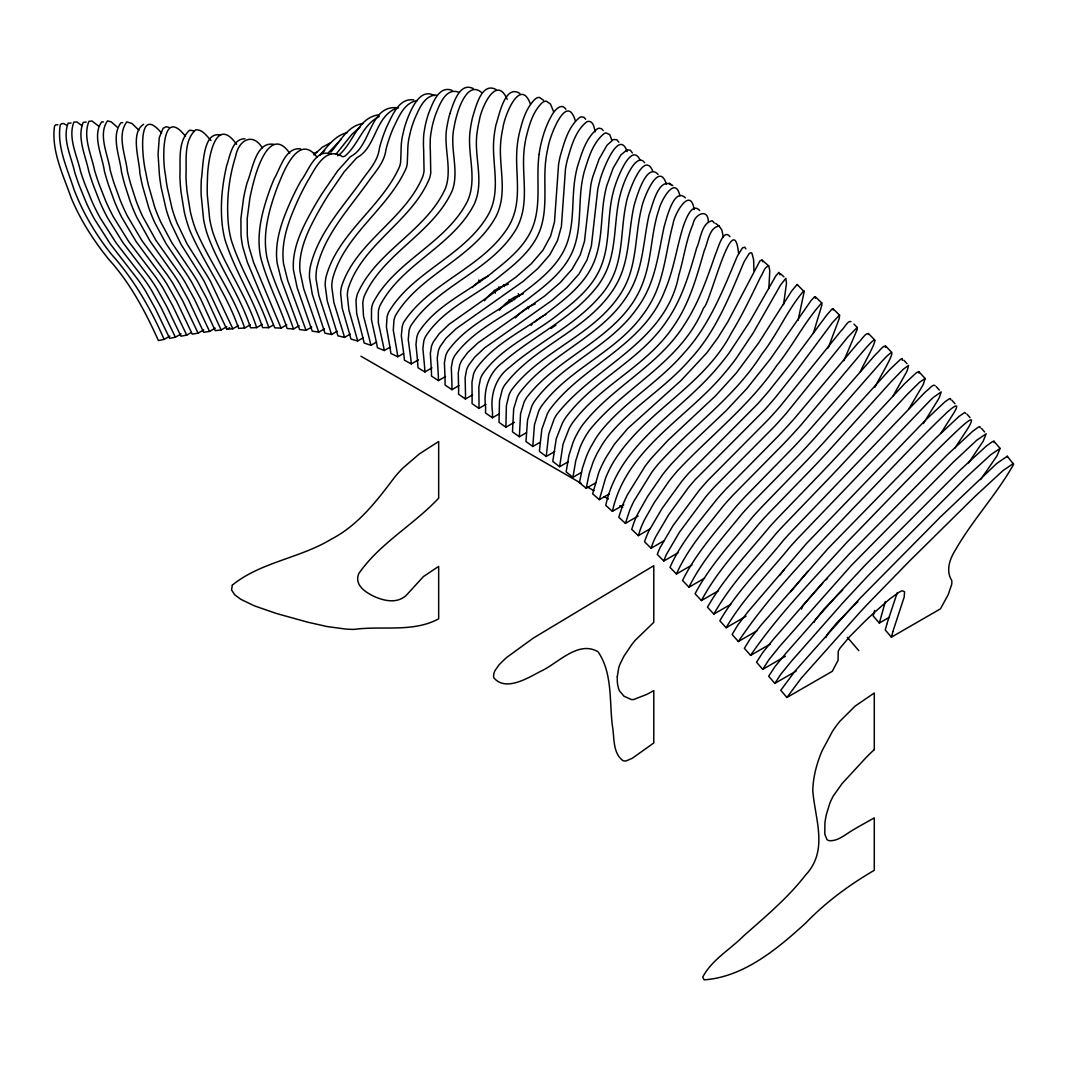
<?xml version="1.0" encoding="UTF-8"?>
<svg xmlns="http://www.w3.org/2000/svg" width="1067" height="1067" viewBox="0 0 1067 1067"><rect width="100%" height="100%" fill="white"/><g stroke="black" fill="none" stroke-linecap="round" stroke-linejoin="round"><path stroke-width="1.5" d="M753.942 270.805L753.622 259.654L751.928 253.239L750.795 252.679L749.167 253.586L744.526 261.055A79.398 34.624 -50 0 0 743.032 264.269C729.068 297.52 715.504 331.877 690.656 358.765C665.915 387.721 631.877 406.98 607.857 436.563A47.988 20.927 -50 0 0 602.188 444.566L597.36 452.942A69.288 30.223 -50 0 0 592.959 462.464L589.211 473.708L586.17 488.313L579.434 482.657L582.462 468.053L586.223 456.809A69.288 30.223 -50 0 1 590.625 447.286L595.453 438.91A47.988 20.927 -50 0 1 601.108 430.908C625.129 401.325 659.166 382.066 683.907 353.11C708.741 326.222 722.332 291.865 736.283 258.614A79.398 34.624 -50 0 1 737.777 255.4L742.432 247.944L744.673 247.171L745.913 248.904M850.959 321.634C848.105 319.86 843.89 328.676 841.263 330.597A200.823 67.621 -44.6 0 0 838.489 334.011L779.844 406.754A216.334 72.836 -44.6 0 1 767.813 420.078L708.621 479.67A108.567 36.558 -44.6 0 0 699.058 490.553L673.024 525.604L659.98 547.838A78.851 26.542 -44.6 0 0 657.325 554.453L663.794 561.015L677.985 552.826M514.401 422.292L505.891 427.2L506.385 405.673L509.052 394.737A21.273 10.897 -55 0 1 511.24 390.415C539.649 351.977 590.104 336.919 618.006 297.573A42.16 21.607 -55 0 0 623.328 289.157C637.412 264.269 634.812 234.767 641.6 207.838C642.921 199.702 658.806 159.13 666.448 184.404M526.444 432.655L519.362 436.75L520.563 413.703L524.097 402.099A23.941 12.124 -54.5 0 1 526.431 397.858C560.015 353.377 624.915 336.639 643.814 280.141C651.964 257.267 651.11 232.353 658.979 209.425C660.806 201.356 675.091 174.455 679.919 195.821M685.387 197.862C673.984 186.592 666.301 219.495 664.087 226.844C658.806 251.399 655.965 277.193 643.014 299.253A50.256 25.021 -53.9 0 1 635.719 310.164C608.457 347.789 561.002 364.207 534.127 401.859A27.142 13.511 -53.9 0 0 531.833 406.087L527.565 419.958L525.951 441.498L532.806 446.486L534.42 424.946L538.688 411.088A27.142 13.511 -53.9 0 1 540.996 406.847C567.871 369.195 615.312 352.777 642.574 315.165A50.256 25.021 -53.9 0 0 649.87 304.242C664.434 279.781 665.768 250.772 673.05 223.897C674.184 214.254 690.469 185.578 694.137 209.545M768.854 288.477L769.734 271.792A102.419 42.76 -49 0 0 769.667 269.818L768.72 265.91L762.011 260.068L759.944 260.828L727.854 321.781L718.078 337.465L706.928 352.71L681.026 380.546L627.729 428.521L614.472 444.152L605.803 457.81A83.639 34.918 -49 0 0 598.854 472.281L592.638 493.834L599.334 499.663L609.27 493.941M699.712 210.506C691.696 201.61 685.334 220.696 683.08 226.978C676.545 248.091 673.664 270.284 664.808 290.677C644.041 345.588 582.942 364.967 549.785 409.568A31.05 15.111 -53.2 0 0 547.358 413.769L541.836 429.254L539.382 451.341L546.224 456.463L548.678 434.376L554.2 418.891A31.05 15.111 -53.2 0 1 556.627 414.69C594.812 365.501 666.115 342.827 678.905 274.766C683.974 258.014 685.974 240.302 693.017 224.177C694.444 214.28 707.995 207.812 708.288 221.322M965.662 413.503L964.768 412.462L959.006 416.45L936.012 437.937L827.952 548.611L760.744 625.502L750.301 638.773L744.366 648.309L750.581 655.391L770.441 643.934M714.29 223.016L712.276 220.776C701.392 222.696 700.686 239.381 696.698 247.784C689.562 272.912 682.226 298.547 667.195 320.287C640.947 360.339 593.759 379.425 565.697 417.57A35.945 16.979 -52.3 0 0 562.362 423.146L556.227 438.817L552.786 461.437L559.615 466.719L563.056 444.099L569.178 428.427A35.945 16.979 -52.3 0 1 572.512 422.839C600.588 384.707 647.776 365.608 674.024 325.555C689.629 303.055 696.818 276.353 704.327 250.385C707.981 242.689 708.995 227.444 719.091 226.044L721.826 229.979L723.279 236.874M539.088 154.395C535.981 177.109 540.996 200.636 534.18 222.883C527.885 243.343 510.893 257.841 494.635 270.631C469.8 291.611 436.363 304.255 418.531 332.531A16.792 9.47 -58.9 0 0 416.824 337.105L415.97 344.468L417.477 360.233A196.515 110.821 -58.9 0 1 417.971 367.768L424.879 371.956L431.975 367.862M815.335 298.226L814.668 296.666L811.04 300.627L770.401 358.939L746.873 388.535L725.92 410.875L686.001 448.687L671.236 464.172A83.933 30.73 -46.2 0 0 662.274 475.095L647.589 496.462L637.813 513.734A92.522 33.877 -46.2 0 0 633.838 522.91L631.717 529.365L638.293 535.661L649.63 529.112M980.146 427.827L979.973 426.627L978.452 427.08L972.517 431.428L946.989 455.116L849.199 554.08L821.843 583.676L773.348 639.386L762.652 652.684L756.543 662.22L762.732 669.356L785.419 656.258M729.988 236.687C723.093 227.791 717.918 249.145 715.584 253.906C707.234 277.887 698.952 302.214 685.027 323.648C659.419 365.488 612.418 386.547 582.822 424.599A41.64 18.953 -51.2 0 0 578.341 431.535L576.087 435.709A56.151 25.568 -51.2 0 0 573.232 441.925L568.938 455.396L566.137 471.867L572.926 477.322L575.727 460.851L580.021 447.38A56.151 25.568 -51.2 0 1 582.875 441.164L585.129 436.99A41.64 18.953 -51.2 0 1 589.598 430.054C624.662 386.534 681.52 362.14 703.593 307.843C709.808 305.362 733.509 204.077 738.577 253.412M783.538 304.602L786.472 283.595L785.859 278.287L780.591 284.956L753.209 332.931L735.95 358.739A106.553 42.573 -47.9 0 1 724.226 373.503C686.414 418.784 625.795 449.194 612.418 511.36L605.749 505.358C619.127 443.192 679.759 412.769 717.571 367.501A106.553 42.573 -47.9 0 0 729.294 352.737L749.634 321.847L775.829 275.873L778.95 272.325L779.977 274.846M833.18 310.004L833.06 308.723L831.98 309.123L826.978 314.792L789.473 365.167L769.334 390.482A176.989 62.113 -45.4 0 1 757.397 404.18L688.735 473.161A95.336 33.45 -45.4 0 0 681.76 481.337L662.154 508.319L649.016 530.672A86.267 30.276 -45.4 0 0 645.268 539.649L644.575 541.783L651.083 548.225L663.847 540.849M994.057 442.472L993.937 441.245L992.443 441.645L986.508 445.926L960.62 469.613L866.111 564.176L837.288 594.986L785.805 653.404L774.922 666.688L768.667 676.225L774.842 683.387L796.115 671.103M371.529 308.483L371.463 319.7L376.144 341.133A236.394 154.862 -67.8 0 1 377.438 347.749L384.28 350.536L389.962 347.268M868.378 334.518C866.951 330.663 860.616 341.187 858.428 342.587A167.586 54.217 -44 0 0 855.494 345.975L794.195 418.771A271.712 87.907 -44 0 1 778.096 436.27L726.027 489.046A122.532 39.639 -44 0 0 716.277 500.01C699.512 521.376 681.066 542.316 669.996 567.351L676.425 574.019L692.016 565.003M950.577 399.738L950.564 398.565L949.603 398.591L945.015 401.779L925.769 419.878L806.465 543.53L747.954 611.778L737.844 624.982L732.135 634.478L738.377 641.52L756.823 630.877M599.334 499.663L605.563 478.109A83.639 34.918 -49 0 1 612.511 463.638C643.068 412.195 703.62 386.908 731.442 332.851C742.419 314.952 751.315 295.932 760.518 277.087C763.038 273.712 764.252 266.79 768.72 265.91M798.076 320.367L804.185 291.638L797.129 284.489L791.687 290.971L758.784 342.747L736.257 373.063L715.437 395.95L668.155 440.151L651.444 458.116A73.009 27.915 -47 0 0 645.055 466.292L627.489 494.675A95.083 36.358 -47 0 0 623.115 504.157L618.78 517.215L625.395 523.377L638.159 516.001M918.887 373.103L918.807 371.583L916.46 372.676L904.803 383.506L840.463 452.528A720.052 208.985 -42.4 0 1 820.256 473.961L776.789 519.055A175.335 50.896 -42.4 0 0 769.627 526.871C748.114 552.906 724.2 577.687 707.501 607.19L713.81 614.099L730.828 604.269M885.517 347.335C884.716 343.121 878.421 352.27 876.314 353.777A96.27 29.983 -43.4 0 0 874.527 355.698L808.399 431.148A352.67 109.821 -43.4 0 1 792.328 448.473L745.953 495.822A137.883 42.933 -43.4 0 0 735.79 506.918C716.811 530.366 695.951 553.199 682.573 580.461L688.962 587.21L704.553 578.207M874.62 610.457L873.153 615.899L879.328 623.075L889.425 617.233M625.395 523.377L629.717 510.319A95.083 36.358 -47 0 1 634.105 500.836L651.67 472.454A73.009 27.915 -47 0 1 658.059 464.278C691.656 426.6 734.589 397.471 761.838 354.084C777.456 334.398 787.659 309.283 803.904 290.731M887.304 622.568L897.267 592.665M893.452 629.757L904.202 597.013L904.576 591.838L902.482 590.798A11.043 2.761 -40.5 0 0 899.401 592.012L889.611 599.054L872.859 613.832A161.757 40.479 -40.5 0 0 864.683 621.541L849.585 636.706L840.116 648.002A24.501 6.135 -40.5 0 0 838.222 651.497L838.062 660.326L832.3 671.29L786.913 697.485L780.764 690.296L795.075 671.036L852.373 606.656A312.711 78.251 -40.5 0 1 860.682 597.667L940.52 516.855L996.791 463.438L1007.275 456.249L1013.623 464.332C996.818 494.194 972.904 519.616 955.779 549.372C949.923 558.534 945.469 570.352 951.684 580.381A90.255 22.58 -40.5 0 1 951.684 584.463L948.176 594.746L940.454 608.844L891.398 637.159L885.237 629.97L886.757 624.568M887.117 623.235L886.93 623.902M893.279 630.437L893.092 631.104M892.906 631.771L891.398 637.159M879.328 623.075L885.383 601.535M902.322 360.353L902.229 358.525L900.561 359.299L889.905 369.435L822.47 443.859A483.071 145.059 -42.9 0 1 806.372 461.051L762.492 506.238A155.542 46.708 -42.9 0 0 752.782 516.788C732.496 541.516 710.115 565.337 695.07 593.732L701.419 600.574L718.438 590.758M813.267 333.451L821.71 305.642A33.304 12.19 -46.2 0 0 821.857 304.815L821.75 302.935L815.188 296.626M638.293 535.661L640.413 529.219A92.522 33.877 -46.2 0 1 644.375 520.029L654.151 502.77L668.836 481.404A83.933 30.73 -46.2 0 1 677.812 470.48C710.809 435.349 749.688 405.567 776.963 365.247C793.021 345.521 804.798 321.46 821.75 302.935M449.887 113.609C453.235 103.952 459.37 81.692 473.148 88.534M651.083 548.225L651.79 546.077A86.267 30.276 -45.4 0 1 655.538 537.101L668.676 514.747L688.282 487.766A95.336 33.45 -45.4 0 1 695.257 479.59L763.919 410.622A176.989 62.113 -45.4 0 0 775.856 396.924L795.982 371.596L832.353 322.701L839.449 315.112L839.356 317.966A54.15 19.006 -45.4 0 1 838.929 319.393L828.179 347.989M801.504 609.044L801.864 608.07A24.061 6.402 -41.3 0 1 803.718 604.709L822.79 583.062M676.425 574.019C687.495 548.971 705.941 528.032 722.706 506.665A122.532 39.639 -44 0 1 732.455 495.715L784.525 442.938A271.712 87.907 -44 0 0 800.623 425.426L861.923 352.63A167.586 54.217 -44 0 1 864.857 349.242C889.518 320.647 860.455 368.835 860.202 372.343M825.898 637.546L826.285 636.586A24.381 6.202 -40.7 0 1 828.192 633.238L836.088 623.648L852.706 606.723A161.61 41.146 -40.7 0 1 857.815 601.855M688.962 587.21C702.339 559.948 723.186 537.128 742.179 513.68A137.883 42.933 -43.4 0 1 752.342 502.57L798.703 455.236A352.67 109.821 -43.4 0 0 814.788 437.897L880.915 362.447A96.27 29.983 -43.4 0 1 882.702 360.539C906.857 334.264 875.127 384.707 875.007 387.161M843.837 360.713L857.148 329.583L857.348 327.569L853.987 324.168M701.419 600.574C716.464 572.179 738.844 548.358 759.13 523.63A155.542 46.708 -42.9 0 1 768.84 513.08L812.721 467.893A483.071 145.059 -42.9 0 0 828.819 450.701L891.358 381.466L903.135 369.369L908.577 365.367L907.243 370.582A83.399 25.048 -42.9 0 1 906.47 372.143L893.159 395.83M713.81 614.099C730.482 584.583 754.396 559.802 775.936 533.78A175.335 50.896 -42.4 0 1 783.098 525.964L826.565 480.87A720.052 208.985 -42.4 0 0 846.771 459.437L907.27 394.363L919.634 382.186L925.116 378.492L923.408 384.093A87.734 25.461 -42.4 0 1 922.568 385.707L908.964 408.701M935.105 385.56C932.985 383.693 929.264 389.162 927.103 390.402A56.178 15.805 -42 0 0 924.395 392.909L790.834 532.153A199.889 56.204 -42 0 0 783.712 539.982C762.198 566.617 737.15 591.051 719.852 620.767L726.12 627.756C743.419 598.04 768.48 573.606 789.98 546.971A199.889 56.204 -42 0 1 797.116 539.128L930.664 399.898A56.178 15.805 -42 0 1 933.385 397.377L941.214 391.909L939.187 397.791A91.429 25.715 -42 0 1 938.266 399.471L923.368 423.559M738.377 641.52C771.121 592.665 813.267 550.439 853.6 507.839C884.116 476.616 913.592 444.325 945.189 414.183C948.776 410.448 961.86 399.178 954.512 411.729A94.75 25.875 -41.6 0 1 953.511 413.476L940.894 433.255M750.581 655.391C778.243 614.685 813.441 579.274 846.424 542.85C882.796 505.598 918.514 467.679 956.112 431.668C959.873 428.347 978.319 410.115 968.849 426.76A135.656 36.091 -41.3 0 1 966.782 430.134L954.912 448.033M762.732 669.356L768.854 659.806L779.55 646.509L851.346 565.443L953.178 462.251L976.785 440.204L986.175 433.762L983.16 441.204L968.596 462.865M774.842 683.387L781.097 673.864L791.967 660.58L843.45 602.161L868.231 575.54L966.782 476.789L990.723 454.742L1000.112 448.42L996.938 455.916L980.626 479.617M786.913 697.485L801.224 678.225L858.535 613.858A312.711 78.251 -40.5 0 1 866.831 604.869L909.351 561.202L974.544 496.862L1002.94 470.64L1013.423 463.451M790.727 591.718L807.932 571.272M779.977 575.14L784.392 569.378M484.445 300.747L485.258 299.707A33.611 18.953 -58.9 0 1 490.727 293.878L494.088 291.078A44.561 25.128 -58.9 0 1 500.05 287.183L508.385 284.155M330.89 152.221C340.093 141.458 347.495 126.039 362.713 123.505M336.092 154.115L351.857 134.375L359.939 127.266M499.329 310.297L500.17 309.283A34.024 18.406 -57 0 1 505.718 303.508L509.092 300.734A44.494 24.061 -57 0 1 515.041 296.839L523.283 293.758M328.476 152.648L341.16 139.297M319.687 155.302C327.556 146.592 334.891 135.482 347.028 132.735M313.845 154.902L322.461 147.126L330.823 142.645M320.06 154.968L324.728 150.474M534.1 322.461L537.501 319.673A43.64 22.554 -55.3 0 1 543.476 315.765M618.833 142.231L616.766 139.684L613.365 139.524L607.03 145.192L599.107 159.05L592.718 176.935A95.75 49.495 -55.3 0 0 590.851 184.844L584.463 241.449L580.128 255.173L572.045 269.297L560.068 282.742L544.904 295.812L477.816 343.014L467.679 352.537L461.758 360.513A16.659 8.616 -55.3 0 0 459.717 364.941L458.25 372.97L458.61 388.748A199.956 103.352 -55.3 0 1 458.543 394.23L465.425 398.991L472.521 394.897M57.911 124.732L55.924 124.746L54.524 126.013C51.083 150.66 63.246 174.988 71.182 197.848C80.412 220.109 93.576 240.515 108.674 259.241C130.267 283.035 145.285 311.471 158.396 340.56L164.131 339.426L169.813 336.145M71.102 123.025L68.128 123.225C62.019 138.963 71.382 156.902 74.81 172.601A251.212 201.143 79.1 0 0 79.398 185.885L86.427 203.037A190.153 152.261 79.1 0 0 94.536 219.228L110.421 244.116L137.136 278.594A163.744 131.108 79.1 0 1 145.512 290.971L155.395 308.736L169.653 338.332L175.401 337.225L181.07 333.944M86.174 122.051L83.173 122.398C76.811 137.963 85.653 155.902 88.828 171.56A242.836 194.194 79.6 0 0 93.149 184.764L99.831 201.85A183.884 147.046 79.6 0 0 107.594 217.908L122.945 242.622L148.94 276.806A165.172 132.095 79.6 0 1 157.156 289.104L166.879 306.776L180.937 336.172L186.712 335.118L190.966 332.664M103.406 121.945L101.712 121.851C91.855 135.496 102.312 155.942 104.433 171.307A230.379 183.857 80.5 0 0 108.327 184.418L114.462 201.37A174.281 139.083 80.5 0 0 121.691 217.241L136.189 241.675L161.077 275.366A167.212 133.455 80.5 0 1 166.999 284.209L176.709 301.428L192.273 334.144L198.089 333.171L203.77 329.89M122.652 122.678L120.944 122.745C110.781 136.203 119.824 156.449 121.491 171.854A215.374 171.4 81.7 0 0 124.812 184.818L130.241 201.61A162.184 129.08 81.7 0 0 136.736 217.228L150.127 241.262L173.548 274.312A171.187 136.229 81.7 0 1 179.229 283.035L188.592 300.04L203.69 332.29L209.559 331.424L215.227 328.156M143.672 124.279C130.027 132.601 139.457 159.783 139.884 173.187A199.422 158.103 83.1 0 0 142.511 185.978L148.793 207.812A148.286 117.557 83.1 0 0 154.808 222.71L166.065 243.676L186.352 273.685A177.375 140.617 83.1 0 1 191.727 282.248L200.689 299.013L215.214 330.663L221.122 329.956L226.804 326.675M169.44 127.533L166.212 126.746L163.091 128.307L159.29 137.603L158.063 154.315L159.436 175.308A184.164 145.285 84.8 0 0 161.25 187.885L166.159 209.385A133.202 105.073 84.8 0 0 171.173 223.897L181.043 244.356L199.476 273.525A186.925 147.473 84.8 0 1 204.504 281.915L226.844 329.343L229.672 327.702M226.844 329.343L232.833 328.796L238.501 325.528M194.234 130.868L189.606 130.201C177.242 141.391 180.71 161.397 179.896 176.642A170.467 133.668 86.7 0 0 181.017 191.967L184.231 211.693A118.437 92.869 86.7 0 0 189.739 230.272C204.157 263.882 226.791 293.412 238.608 328.369L244.676 328.022L250.345 324.741M220.589 135.162C202.237 130.334 203.263 168.506 201.316 179.523A161.144 125.466 88.7 0 0 201.156 194.968L203.57 219.309A103.299 80.425 88.7 0 0 206.758 232.619C218.055 265.776 239.822 294.225 250.532 327.782L256.667 327.636L262.335 324.368M244.983 138.803C232.113 138.603 229.979 156.235 226.631 165.825C221.989 185.818 219.949 206.651 222.51 227.071A89.415 69.088 -89.4 0 0 224.977 239.675C234.407 270.204 252.626 297.173 262.589 327.596L268.804 327.662L273.059 325.208M273.726 144.338C255.653 141.191 252.359 170.64 247.077 182.79A164.892 126.333 -87.4 0 0 243.596 197.982L240.902 218.522L241.009 234.913A76.597 58.685 -87.4 0 0 242.769 246.89L247.317 262.162L274.806 327.836L281.074 328.116L286.756 324.835M300.667 148.9C285.302 146.819 280.381 168.506 274.139 178.909A174.975 132.775 -85.5 0 0 270.378 188.259C262.322 210.346 255.747 234.42 260.815 257.974C267.243 282.262 279.247 304.655 287.143 328.489L293.492 328.996L299.173 325.715M330.997 154.141C315.379 148.113 308.27 171.48 300.921 180.95A227.778 170.973 -83.5 0 0 291.571 199.276C283.755 216.588 276.46 234.913 276.526 254.199A54.884 41.2 -83.5 0 0 277.167 263.149L281.315 279.847L299.627 329.583L306.056 330.317L311.724 327.049M398.578 107.9C369.916 103.646 371.463 144.645 351.95 155.795A22.247 16.485 -81.3 0 0 350.016 157.089L337.625 170.907L322.314 193.26A336.158 249.171 -81.3 0 0 314.458 206.184C304.749 223.443 294.705 241.635 293.385 261.815A46.321 34.344 -81.3 0 0 293.492 270.298L297.226 287.837L312.244 331.143L318.74 332.13L324.408 328.863M413.689 99.925C398.738 97.711 392.176 115.996 386.721 126.8A115.383 84.266 -79.1 0 0 382.466 137.936L381.292 141.538A80.292 58.632 -79.1 0 0 379.332 148.726C377.878 160.77 369.262 169.96 362.487 179.389C342.854 207.265 317.486 233.58 310.07 267.804A39.492 28.836 -79.1 0 0 309.47 277.58L312.298 294.252L325.008 333.211L331.57 334.478L337.239 331.197M434.349 95.577C420.651 87.841 412.315 107.007 408.007 117.317A82.466 59.138 -76.7 0 0 404.086 129.08L402.219 137.203A50.602 36.291 -76.7 0 0 401.259 145.045L401.139 147.686A80.238 57.538 -76.7 0 0 401.099 150.287L400.605 162.277A22.714 16.285 -76.7 0 1 399.698 166.292C381.786 207.265 337.719 232.939 325.969 277.207A33.584 24.088 -76.7 0 0 325.155 285.169L327.262 301.041L335.652 328.236A363.847 260.948 -76.7 0 1 337.906 335.825L344.534 337.399L350.216 334.118M452.061 90.348C438.817 85.147 432.575 103.419 428.721 113.142A73.316 51.403 -74.1 0 0 425.213 125.759L424.079 132.241A54.244 38.039 -74.1 0 0 423.532 137.816L423.426 144.552A85.107 59.672 -74.1 0 0 423.652 149.327L424.052 171.067A28.035 19.659 -74.1 0 1 422.919 176.122C405.433 219.442 355.591 241.756 341.44 286.876A28.756 20.166 -74.1 0 0 340.613 293.145L342.2 308.23L348.976 331.797A304.588 213.573 -74.1 0 1 350.936 339.066L357.645 340.973L363.327 337.705M449.887 113.609A72.383 49.309 -71.1 0 0 447.3 124.959C442.992 144.152 450.981 163.544 447.113 182.684A31.637 21.553 -71.1 0 1 445.406 188.486C426.026 231.339 375.957 250.985 357.352 294.172A25.061 17.072 -71.1 0 0 355.991 300.841L356.698 313.551L362.473 336.052A264.403 180.083 -71.1 0 1 364.127 343L370.903 345.308L376.571 342.04M519.869 93.483C505.051 83.693 499.196 115.303 496.008 124.706A81.025 50.589 -64.4 0 0 494.101 136.283C491.247 159.49 499.663 183.457 492.047 206.184A34.584 21.593 -64.4 0 1 489.099 213.213C465.772 255.827 412.662 270.925 388.521 312.418A19.619 12.244 -64.4 0 0 387.054 316.912L386.401 326.849L389.948 347.175A216.734 135.336 -64.4 0 1 390.882 353.47L397.778 356.765L403.446 353.484M543.543 100.285L539.529 97.444A8.989 5.335 -61.4 0 0 535.327 98.911C525.671 108.114 522.136 121.811 519.042 134.389A87.361 51.79 -61.4 0 0 517.242 145.752C514.601 169.746 521.776 194.914 512.707 218.095A35.078 20.793 -61.4 0 1 508.786 226.164C483.338 267.857 430.108 281.715 403.806 322.154A17.939 10.643 -61.4 0 0 402.166 326.675L401.325 335.852L403.793 354.177A203.237 120.491 -61.4 0 1 404.406 360.166L411.315 363.94L418.411 359.846M585.69 119.211L583.916 117.317L581.448 116.85A8.056 4.361 -57 0 0 579.581 117.53C568.111 126.933 564.203 142.591 560.215 156.235A96.15 52.003 -57 0 0 558.575 164.491L554.48 222.043L550.639 235.994L542.916 250.318L531.126 263.896L516.068 277.02L449.18 324.235L439.164 333.771L433.389 341.827A16.165 8.749 -57 0 0 431.468 346.348L430.348 353.537L431.295 368.809A192.033 103.859 -57 0 1 431.521 376.118L438.417 380.599L445.513 376.504M603.228 130.547L601.535 128.694L599.107 128.227A8.016 4.215 -55.9 0 0 597.267 128.894C585.783 138.15 581.568 153.595 577.314 167.106A96.51 50.682 -55.9 0 0 575.526 175.228C571.352 197.688 574.86 221.322 567.07 243.143C559.802 263.576 542.436 277.954 525.711 290.691C500.276 311.351 467.106 323.888 447.727 351.23A16.152 8.483 -55.9 0 0 445.713 355.698L444.419 362.78L444.992 377.811A192.607 101.138 -55.9 0 1 445.046 385L451.928 389.682L459.023 385.587M632.344 152.928L630.41 150.274L627.116 149.767L620.874 154.955L613.098 168.253L606.883 185.418A94.283 48.562 -55.1 0 0 605.042 193.02C600.508 215.427 602.922 239.141 594.519 260.761C586.837 280.914 569.831 295.372 553.213 308.176C527.858 329.036 494.768 341.933 475.602 369.515A17.686 9.11 -55.1 0 0 473.575 373.943L471.974 382.066L472.121 398.071A219.855 113.235 -55.1 0 1 472.027 403.593L478.91 408.394L486.005 404.3M644.641 162.691C639.146 154.942 631.797 166.812 629.183 171.747C624.328 180.643 621.061 190.353 618.913 200.249C613.792 225.751 616.473 253.359 603.469 276.833A39.519 20.38 -55.2 0 1 598.12 285.302C573.006 318.379 533.793 335.491 503.01 362.233C488.646 372.676 483.191 390.269 485.618 407.341A255.787 131.855 -55.2 0 1 485.525 412.982L492.407 417.771L499.489 413.676M532.806 446.486L539.902 442.392M546.224 456.463L554.733 451.541M559.615 466.719L568.124 461.811M572.926 477.322L581.435 472.414M586.17 488.313L596.106 482.591M612.418 511.36L623.755 504.811M726.12 627.756L745.98 616.286M379.292 116.556C362.5 124.532 358.352 145.112 344.761 156.222A8.923 6.709 -83.5 0 1 342.494 156.676C325.182 145.379 314.632 169.68 307.336 181.683A227.778 170.973 -83.5 0 0 297.986 200.009C290.171 217.321 282.875 235.647 282.942 254.946A54.884 41.2 -83.5 0 0 283.582 263.882L287.743 280.581L306.056 330.317M544.663 315.125L545.837 314.552M396.35 108.26C375.171 116.81 376.238 145.712 358.445 156.782A22.247 16.485 -81.3 0 0 356.498 158.076L344.121 171.894L328.796 194.247A336.158 249.171 -81.3 0 0 320.954 207.171C311.231 224.43 301.201 242.622 299.867 262.802A46.321 34.344 -81.3 0 0 299.987 271.285L303.722 288.837L318.74 332.13M313.978 153.368L317.246 151.927M488.126 276.193L484.538 277.873A44.974 26.662 -61.4 0 0 479.71 280.901L475.175 284.609A32.85 19.473 -61.4 0 0 472.334 287.49M535.207 303.962L529.485 306.496A44.374 23.301 -55.9 0 0 523.537 310.39L520.136 313.151A34.131 17.926 -55.9 0 0 515.401 317.899M417.277 100.618C403.966 102.499 398.565 117.49 393.283 128.067A115.383 84.266 -79.1 0 0 389.028 139.19L387.855 142.791A80.292 58.632 -79.1 0 0 385.894 149.994C384.44 162.037 375.824 171.213 369.049 180.656C349.416 208.532 324.048 234.847 316.632 269.071A39.492 28.836 -79.1 0 0 316.032 278.847L318.86 295.519L331.57 334.478M378.998 114.809C357.392 117.397 353.31 143.712 338.346 155.489A8.923 6.709 -83.5 0 1 337.612 155.742M436.15 94.976C424.012 95.563 419.011 109.314 414.65 118.89A82.466 59.138 -76.7 0 0 410.715 130.654L408.861 138.763A50.602 36.291 -76.7 0 0 407.887 146.619L407.767 149.26A80.238 57.538 -76.7 0 0 407.727 151.861L407.234 163.851A22.714 16.285 -76.7 0 1 406.327 167.852C388.388 208.812 344.348 234.513 332.611 278.78A33.584 24.088 -76.7 0 0 331.784 286.743L333.904 302.601L342.28 329.81A363.847 260.948 -76.7 0 1 344.534 337.399M857.228 327.449L847.731 337.145A200.823 67.621 -44.6 0 0 844.957 340.573L786.312 413.302A216.334 72.836 -44.6 0 1 774.295 426.64L715.103 486.232A108.567 36.558 -44.6 0 0 705.527 497.102L679.492 532.153L666.448 554.387A78.851 26.542 -44.6 0 0 663.794 561.015M672.824 185.605C658.646 175.068 652.377 206.211 649.136 214.547C643.708 238.461 643.401 263.842 632.478 286.263C608.697 334.998 550.972 351.19 519.562 392.963A23.941 12.124 -54.5 0 0 517.228 397.204L513.68 408.808L512.48 431.855L519.362 436.75M458.77 92.269C445.526 87.067 439.271 105.34 435.429 115.049A73.316 51.403 -74.1 0 0 431.922 127.68L430.788 134.149A54.244 38.039 -74.1 0 0 430.241 139.737L430.134 146.459A85.107 59.672 -74.1 0 0 430.361 151.234L430.761 172.974A28.035 19.659 -74.1 0 1 429.628 178.042C412.142 221.349 362.3 243.676 348.149 288.784A28.756 20.166 -74.1 0 0 347.308 295.066L348.909 310.15L355.684 333.718A304.588 213.573 -74.1 0 1 357.645 340.973M66.274 124.986L63.66 123.599L61.659 123.599L60.259 124.879C56.711 146.859 67.408 168.719 73.93 189.326C82.773 212.6 95.577 234.22 110.981 253.733C133.602 279.034 150.66 308.39 164.131 339.426M508.892 299.854L511.653 301.361M360.939 356.205L581.008 483.271M586.757 486.592L593.946 490.74M604.015 496.555L608.337 499.049M619.847 505.691L622.715 507.345M505.891 427.2L499.009 422.372L499.503 400.845L502.184 389.908A21.273 10.897 -55 0 1 504.358 385.587C532.78 347.162 583.236 332.09 611.124 292.758A42.16 21.607 -55 0 0 616.446 284.329C630.104 260.135 628.13 231.526 634.158 205.211C636.212 198.249 646.482 161.53 658.099 174.441M780.604 273.819L783.938 276.82M715.677 223.416L719.091 226.044M669.382 183.151L671.01 184.871M495.955 89.481C481.404 81.666 475.669 107.567 472.494 117.65A75.424 49.415 -67.8 0 0 470.347 129.24C466.906 151.034 475.922 173.161 469.853 194.701A33.544 21.98 -67.8 0 1 467.506 201.143C445.966 243.716 394.457 260.962 372.93 303.201A21.94 14.378 -67.8 0 0 371.529 308.483M317.059 157.342C300.734 134.575 286.383 164.972 280.501 179.416A174.975 132.775 -85.5 0 0 276.726 188.766C268.684 210.853 262.095 234.927 267.163 258.481C273.592 282.768 285.596 305.162 293.492 328.996M82.026 125.693L76.864 121.918L73.876 122.118C67.768 137.856 77.144 155.795 80.572 171.494A251.212 201.143 79.1 0 0 85.16 184.778L92.175 201.93A190.153 152.261 79.1 0 0 100.298 218.108L116.17 242.996L142.885 277.487A163.744 131.108 79.1 0 1 151.261 289.851L161.144 307.629L175.401 337.225M936.199 386.587L939.333 390.082M833.167 308.856L839.676 315.285M98.604 126.106L91.949 120.998L88.948 121.345C82.586 136.909 91.429 154.835 94.603 170.493A242.836 194.194 79.6 0 0 98.924 183.711L105.606 200.783A183.884 147.046 79.6 0 0 113.382 216.854L128.72 241.569L154.715 275.753A165.172 132.095 79.6 0 1 162.944 288.05L172.654 305.722L186.712 335.118M481.67 92.602C468.4 80.785 459.397 105.926 456.663 115.916A72.383 49.309 -71.1 0 0 454.075 127.28C449.767 146.459 457.77 165.865 453.888 185.004A31.637 21.553 -71.1 0 1 452.181 190.806C432.802 233.66 382.746 253.319 364.127 296.493A25.061 17.072 -71.1 0 0 362.78 303.161L363.474 315.872L369.249 338.372A264.403 180.083 -71.1 0 1 370.903 345.308M903.816 360.233L906.99 363.66M951.857 400.205L954.978 403.726M868.418 333.438L874.847 340.106M117.223 127.173L111.368 121.945L107.527 120.878C97.671 134.522 108.114 154.968 110.248 170.347A230.379 183.857 80.5 0 0 114.129 183.444L120.278 200.396A174.281 139.083 80.5 0 0 127.506 216.268L142.004 240.702L166.892 274.392A167.212 133.455 80.5 0 1 172.814 283.235L182.524 300.454L198.089 333.171M885.463 345.788L891.852 352.537M918.807 371.583L925.316 378.705M138.91 130.214L131.961 123.479L126.8 121.891C116.636 135.349 125.679 155.595 127.346 171A215.374 171.4 81.7 0 0 130.681 183.964L136.096 200.756A162.184 129.08 81.7 0 0 142.605 216.361L155.982 240.408L179.403 273.445A171.187 136.229 81.7 0 1 185.084 282.168L194.447 299.187L209.559 331.424M289.757 153.341C270.671 125.519 257.174 167.626 253.359 183.071A164.892 126.333 -87.4 0 0 249.878 198.262L247.184 218.802L247.291 235.193A76.597 58.685 -87.4 0 0 249.051 247.171L253.599 262.442L281.074 328.116M966.969 414.143L970.076 417.69M981.52 428.414L984.614 431.975M262.415 148.166C252.932 131.908 238.581 140.137 235.727 156.009C228.511 178.856 225.977 203.33 228.711 227.138A89.415 69.088 -89.4 0 0 231.179 239.742C240.622 270.271 258.841 297.24 268.804 327.662M993.937 441.245L1000.112 448.42M161.61 133.135C136.323 102.699 142.445 159.877 145.806 172.467A199.422 158.103 83.1 0 0 148.433 185.258L154.715 207.091A148.286 117.557 83.1 0 0 160.73 222.003L171.987 242.956L192.273 272.965A177.375 140.617 83.1 0 1 197.648 281.541L206.598 298.293L221.122 329.956M847.385 637.359L858.775 650.63M185.471 136.283C161.064 105.019 162.344 160.744 165.412 174.761A184.164 145.285 84.8 0 0 167.239 187.352L172.147 208.839A133.202 105.073 84.8 0 0 177.162 223.363L187.032 243.823L205.464 272.992A186.925 147.473 84.8 0 1 210.479 281.368L232.833 328.796M236.567 144.338C214.307 112.862 207.371 163.491 207.451 179.376A161.144 125.466 88.7 0 0 207.291 194.834L209.706 219.175A103.299 80.425 88.7 0 0 212.893 232.473C224.19 265.63 245.957 294.092 256.667 327.636M210.986 140.551C206.811 136.163 202.557 129.2 195.674 129.854C183.311 141.044 186.765 161.05 185.965 176.295A170.467 133.668 86.7 0 0 187.072 191.607L190.286 211.346A118.437 92.869 86.7 0 0 195.795 229.925C210.226 263.536 232.859 293.065 244.676 328.022M797.302 284.569L797.569 285.476M762.011 260.068L762.732 261.815M565.897 109.274C560.802 101.512 553.253 112.035 550.839 117.037C546.344 125.212 543.343 134.122 541.156 143.165A92.709 52.283 -58.9 0 0 539.088 154.395M507.212 99.324C496.062 73.703 481.017 108.687 479.336 120.438A75.424 49.415 -67.8 0 0 477.189 132.028C473.748 153.821 482.764 175.962 476.696 197.502A33.544 21.98 -67.8 0 1 474.348 203.93C452.808 246.517 401.299 263.749 379.772 305.989A21.94 14.378 -67.8 0 0 378.372 311.284L378.305 322.501L382.986 343.934A236.394 154.862 -67.8 0 1 384.28 350.536M503.557 284.756L504.344 286.57M478.816 279.994L479.777 282.208M530.526 104.193C520.002 75.984 504.198 116.636 502.904 128.013A81.025 50.589 -64.4 0 0 500.997 139.577C498.142 162.784 506.558 186.765 498.943 209.479A34.584 21.593 -64.4 0 1 495.995 216.521C472.654 259.121 419.558 274.219 395.417 315.712A19.619 12.244 -64.4 0 0 393.95 320.22L393.283 330.143L396.831 350.469A216.734 135.336 -64.4 0 1 397.778 356.765M498.716 286.983L499.569 289.157M518.229 293.612L519.242 296.439M494.288 290.157L495.368 293.145M639.96 159.823C630.557 140.417 615.206 183.804 613.765 190.206A94.283 48.562 -55.1 0 0 611.924 197.808C607.39 220.215 609.804 243.93 601.401 265.563C593.719 285.703 576.713 300.16 560.095 312.978C534.74 333.838 501.65 346.735 482.484 374.317A17.686 9.11 -55.1 0 0 480.443 378.745L478.856 386.868L479.003 402.859A219.855 113.235 -55.1 0 1 478.91 408.394M513.881 297.586L514.574 299.694M553.613 111.662L550.465 104.059L546.451 101.218A8.989 5.335 -61.4 0 0 542.236 102.672C532.58 111.888 529.059 125.586 525.964 138.163A87.361 51.79 -61.4 0 0 524.164 149.527C521.51 173.521 528.698 198.689 519.616 221.869A35.078 20.793 -61.4 0 1 515.708 229.939C490.246 271.632 437.017 285.489 410.728 325.928A17.939 10.643 -61.4 0 0 409.088 330.45L408.248 339.626L410.702 357.952A203.237 120.491 -61.4 0 1 411.315 363.94M652.751 171.173C643.654 148.353 626.903 196.301 626.316 202.69C620.447 228.871 623.782 257.414 610.351 281.621A39.519 20.38 -55.2 0 1 605.002 290.091C579.888 323.168 540.676 340.28 509.893 367.021C495.528 377.451 490.073 395.057 492.501 412.129A255.787 131.855 -55.2 0 1 492.407 417.771M528.045 306.789L528.605 308.816M611.911 140.417L609.764 134.669L606.003 132.895A8.016 4.215 -55.9 0 0 604.162 133.575C592.678 142.831 588.451 158.263 584.209 171.774A96.51 50.682 -55.9 0 0 582.409 179.896C578.234 202.357 581.755 226.004 573.953 247.824C566.697 268.257 549.318 282.635 532.606 295.359C507.158 316.019 473.988 328.569 454.609 355.898A16.152 8.483 -55.9 0 0 452.608 360.366L451.314 367.448L451.875 382.479A192.607 101.138 -55.9 0 1 451.928 389.682M575.433 121.105C566.67 90.735 549.345 137.496 548.078 147.339A92.709 52.283 -58.9 0 0 545.997 158.57C542.89 181.283 547.918 204.811 541.089 227.058C534.794 247.517 517.802 262.015 501.557 274.806C476.722 295.786 443.272 308.43 425.453 336.705A16.792 9.47 -58.9 0 0 423.746 341.28L422.892 348.642L424.386 364.407A196.515 110.821 -58.9 0 1 424.879 371.956M627.116 151.607C618.58 126.6 600.961 174.575 599.601 181.697A95.75 49.495 -55.3 0 0 597.733 189.619L591.345 246.224L587.01 259.948L578.928 274.072L566.95 287.503L551.786 300.574L484.711 347.789L474.562 357.298L468.64 365.274A16.659 8.616 -55.3 0 0 466.599 369.715L465.132 377.731L465.492 393.523A199.956 103.352 -55.3 0 1 465.425 398.991M1007.275 456.249L1007.461 457.143M595.159 131.868C594.266 128.173 593.585 121.078 588.344 121.331A8.056 4.361 -57 0 0 586.49 122.011C575.02 131.414 571.098 147.073 567.124 160.717A96.15 52.003 -57 0 0 565.483 168.959L561.389 226.524L557.548 240.475L549.825 254.8L538.021 268.377L522.963 281.501L456.089 328.716L446.073 338.252L440.284 346.308A16.165 8.749 -57 0 0 438.364 350.83L437.243 358.005L438.19 373.29A192.033 103.859 -57 0 1 438.417 380.599M874.286 749.648L874.286 693.003L855.227 706.021L839.742 721.412A66.888 38.625 -60 0 0 832.607 731.135L822.19 750.568A79.852 46.108 -60 0 0 812.787 790.5C814.921 819.243 828.899 850.426 805.425 875.22C787.606 898.227 765.052 916.913 743.392 936.132C729.948 949.63 711.662 959.98 702.7 977.145L704.207 979.839C743.712 977.065 777.283 948.936 805.638 923.115C825.791 902.162 849.252 884.943 874.286 870.299L874.286 817.896L857.895 827.072A161.117 93.016 -60 0 0 854.4 829.179C846.331 833.447 838.662 841.463 828.966 840.689A14.271 8.243 -60 0 1 826.885 839.382L824.791 834.207L824.898 823.191A65.074 37.572 -60 0 1 826.432 814.334L829.806 803.358A36.398 21.02 -60 0 1 833.46 795.715L842.103 783.578L865.63 758.05A124.586 71.929 -60 0 1 874.286 749.648M531.126 325.302A34.117 17.632 -55.3 0 1 532.06 324.355M551.119 328.449A42.32 21.793 -55.1 0 1 555.907 325.182M825.898 579.941A155.809 41.453 -41.3 0 1 827.499 578.354M814.081 622.301A24.261 6.309 -41 0 1 815.962 618.953L823.751 609.35L840.169 592.465A159.583 41.48 -41 0 1 842.677 590.051M617.313 676.598L617.26 677.998A44.267 25.555 -60 0 0 617.66 684.641L618.433 688.122A33.33 19.246 -60 0 0 619.607 691.043L623.995 696.217L631.304 699.512A21.807 12.591 -60 0 0 633.571 699.539L646.829 694.39A187.205 108.087 -60 0 0 653.778 690.576L653.778 742.979L632.331 758.237L626.249 760.878A16.018 9.243 -60 0 1 623.008 760.651C612.418 753.089 614.512 737.017 612.365 725.6C609.31 701.019 612.631 673.13 598.067 651.777C577.834 639.893 557.614 663.901 539.889 671.69C527.338 678.319 505.318 691.816 493.821 677.758A8.456 4.882 -60 0 1 494.968 670.703L499.116 664.714L506.171 657.832L533.447 637.999L653.778 565.697L653.778 622.341L635.292 640.24A46.655 26.928 -60 0 0 631.637 644.761L623.942 656.192L619.914 664.328A25.568 14.765 -60 0 0 618.633 668.235L617.313 676.598M232.339 585.103L231.566 589.944L234.62 594.692L240.769 599.294L254.253 605.803L276.433 613.498L307.603 622.154L327.196 626.569L345.801 629.077A312.711 180.55 -60 0 0 354.191 629.397C382.186 625.542 413.049 632.798 438.67 618.793L438.67 566.39L423.439 576.553L405.953 595.679A24.501 14.151 -60 0 1 401.165 598.787C393.376 602.508 384.307 600.521 376.624 597.52A161.757 93.389 -60 0 1 370.662 594.666C364.621 591.238 357.378 586.143 357.685 578.354A11.043 6.375 -60 0 1 358.819 573.526C379.719 543.33 413.636 524.884 438.67 498.156L438.67 441.498L419.424 453.862L402.926 468A90.255 52.11 -60 0 0 394.763 477.029C376.891 500.783 358.232 525.284 331.183 539.222C300.094 558.188 260.641 562.056 232.339 585.103"/></g></svg>
